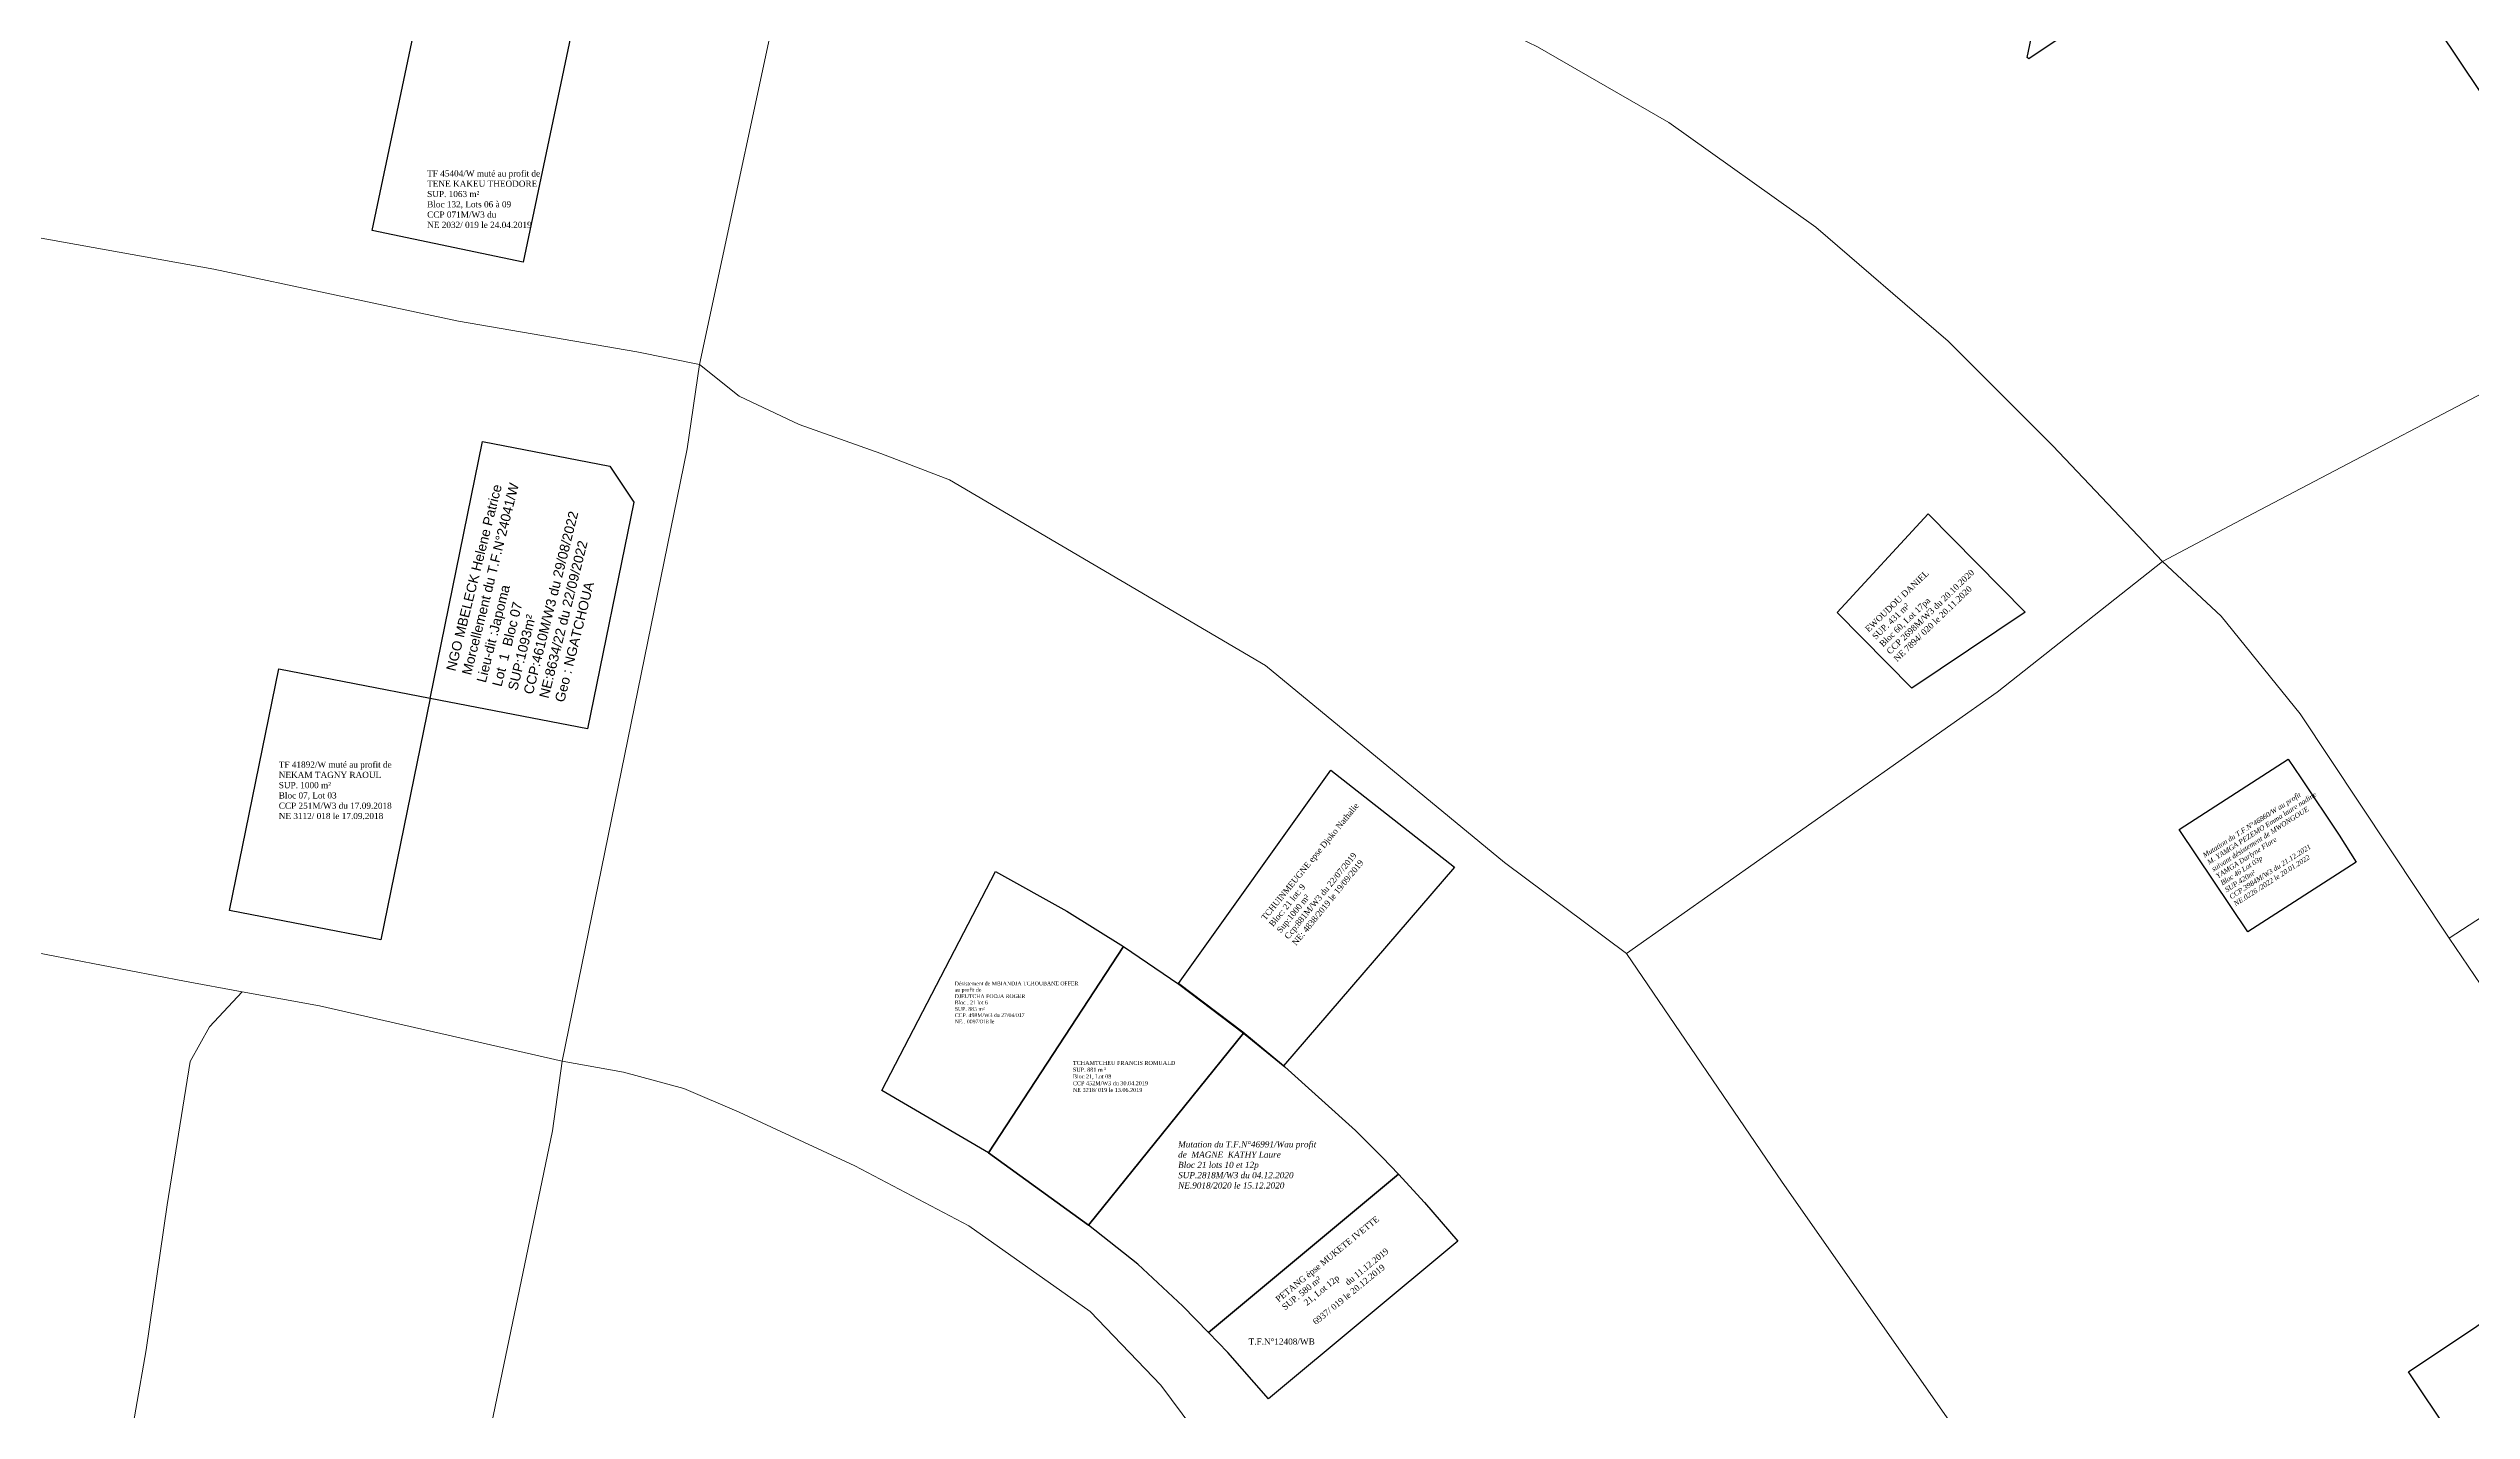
# Model space of a CAD drawing. Header units: millimetres. Extents: x 587399 to 927168, y 438565 to 1444955.
# Drawn here: x 591409.8 to 591802.8, y 443636.3 to 443857.1 of the extents above; entities that cross this region are included whole.
import ezdxf

# ---------------------------------------------------------------- set-up
doc = ezdxf.new("R2010")
doc.units = ezdxf.units.MM
doc.header["$LTSCALE"] = 2
for name, color, linetype in [('end maj 26 02 2021', 7, 'Continuous'), ('MAJ AOUT 2021', 7, 'Continuous'), ('MAJ JAN 2022', 1, 'Continuous'), ('Parcelle MAJ', 6, 'Continuous')]:
    doc.layers.add(name, color=color, linetype=linetype)
doc.layers.add('MAJ APRES LE 13.01.2023', color=222, linetype='Continuous', lineweight=30)
doc.layers.add('Roads_others', color=24, linetype='Continuous', lineweight=9)
doc.styles.get("Standard").update_dxf_attribs({"font": 'arial.ttf'})
doc.styles.add('Times 1.0', font='times.ttf', dxfattribs={"width": 0.99, "height": 1})

msp = doc.modelspace()

# ---------------------------------------------------------------- linework, layer by layer
msp.add_line((591820.776, 443825.288), (591767.956, 443904.244))
at = {"flags": 128}
for points in [[(591740.388, 443901.607), (591758.809, 443874.07), (591730.966, 443855.446), (591730.713, 443855.664)], [(591825.793, 443664.755), (591839.431, 443644.391), (591806.184, 443622.151), (591792.562, 443642.515)]]:
    msp.add_lwpolyline(points, close=True, dxfattribs=at)
at = {"layer": 'end maj 26 02 2021', "color": 150, "lineweight": -3}
msp.add_line((591562.26, 443678.04), (591578.466, 443666.32), dxfattribs=at)
msp.add_line((591562.26, 443678.04), (591578.466, 443666.32), dxfattribs=at)
msp.add_line((591562.26, 443678.04), (591578.466, 443666.32), dxfattribs=at)
msp.add_line((591562.26, 443678.04), (591578.466, 443666.32), dxfattribs=at)
at = {"layer": 'end maj 26 02 2021', "color": 3, "lineweight": -3, "flags": 128}
for points in [[(591471.04, 443869.22), (591495.52, 443864.07), (591486.76, 443822.48), (591462.3, 443827.62)], [(591471.04, 443869.22), (591495.52, 443864.07), (591486.76, 443822.48), (591462.3, 443827.62)], [(591471.04, 443869.22), (591495.52, 443864.07), (591486.76, 443822.48), (591462.3, 443827.62)], [(591471.04, 443869.22), (591495.52, 443864.07), (591486.76, 443822.48), (591462.3, 443827.62)], [(591447.137, 443756.516), (591471.683, 443751.762), (591463.678, 443712.569), (591439.133, 443717.323)], [(591447.137, 443756.516), (591471.683, 443751.762), (591463.678, 443712.569), (591439.133, 443717.323)], [(591447.137, 443756.516), (591471.683, 443751.762), (591463.678, 443712.569), (591439.133, 443717.323)], [(591447.137, 443756.516), (591471.683, 443751.762), (591463.678, 443712.569), (591439.133, 443717.323)], [(591603.57, 443697.47), (591610.279, 443692.006), (591621.762, 443681.682), (591626.156, 443677.315), (591628.715, 443674.565), (591597.898, 443648.901), (591593.757, 443653.174), (591586.47, 443659.972), (591578.466, 443666.32)], [(591603.57, 443697.47), (591610.279, 443692.006), (591621.762, 443681.682), (591626.156, 443677.315), (591628.715, 443674.565), (591597.898, 443648.901), (591593.757, 443653.174), (591586.47, 443659.972), (591578.466, 443666.32)], [(591603.57, 443697.47), (591610.279, 443692.006), (591621.762, 443681.682), (591626.156, 443677.315), (591628.715, 443674.565), (591597.898, 443648.901), (591593.757, 443653.174), (591586.47, 443659.972), (591578.466, 443666.32)], [(591603.57, 443697.47), (591610.279, 443692.006), (591621.762, 443681.682), (591626.156, 443677.315), (591628.715, 443674.565), (591597.898, 443648.901), (591593.757, 443653.174), (591586.47, 443659.972), (591578.466, 443666.32)], [(591628.715, 443674.565), (591632.967, 443669.993), (591638.364, 443663.732), (591607.628, 443638.134), (591601.039, 443645.66), (591597.898, 443648.901)], [(591628.715, 443674.565), (591632.967, 443669.993), (591638.364, 443663.732), (591607.628, 443638.134), (591601.039, 443645.66), (591597.898, 443648.901)], [(591628.715, 443674.565), (591632.967, 443669.993), (591638.364, 443663.732), (591607.628, 443638.134), (591601.039, 443645.66), (591597.898, 443648.901)], [(591628.715, 443674.565), (591632.967, 443669.993), (591638.364, 443663.732), (591607.628, 443638.134), (591601.039, 443645.66), (591597.898, 443648.901)]]:
    msp.add_lwpolyline(points, close=True, dxfattribs=at)
at = {"layer": 'end maj 26 02 2021', "color": 150, "lineweight": -3, "flags": 128}
for points in [[(591714.643, 443781.686), (591730.37, 443765.71), (591711.973, 443753.403), (591699.9, 443765.654)], [(591714.643, 443781.686), (591730.37, 443765.71), (591711.973, 443753.403), (591699.9, 443765.654)], [(591714.643, 443781.686), (591730.37, 443765.71), (591711.973, 443753.403), (591699.9, 443765.654)], [(591714.643, 443781.686), (591730.37, 443765.71), (591711.973, 443753.403), (591699.9, 443765.654)], [(591584.16, 443711.51), (591593.12, 443705.39), (591603.57, 443697.47), (591578.466, 443666.32), (591562.259, 443678.039)], [(591584.16, 443711.51), (591593.12, 443705.39), (591603.57, 443697.47), (591578.466, 443666.32), (591562.259, 443678.039)], [(591584.16, 443711.51), (591593.12, 443705.39), (591603.57, 443697.47), (591578.466, 443666.32), (591562.259, 443678.039)], [(591584.16, 443711.51), (591593.12, 443705.39), (591603.57, 443697.47), (591578.466, 443666.32), (591562.259, 443678.039)]]:
    msp.add_lwpolyline(points, close=True, dxfattribs=at)
at = {"layer": 'end maj 26 02 2021', "color": 150}
for points in [[(591617.773, 443740.097), (591637.822, 443724.353), (591610.109, 443692.142), (591603.498, 443697.618), (591593.045, 443705.532)], [(591617.773, 443740.097), (591637.822, 443724.353), (591610.109, 443692.142), (591603.498, 443697.618), (591593.045, 443705.532)], [(591617.773, 443740.097), (591637.822, 443724.353), (591610.109, 443692.142), (591603.498, 443697.618), (591593.045, 443705.532)], [(591617.773, 443740.097), (591637.822, 443724.353), (591610.109, 443692.142), (591603.498, 443697.618), (591593.045, 443705.532)], [(591563.39, 443723.66), (591574.95, 443717.24), (591584.16, 443711.51), (591562.26, 443678.04), (591544.93, 443688.18)], [(591563.39, 443723.66), (591574.95, 443717.24), (591584.16, 443711.51), (591562.26, 443678.04), (591544.93, 443688.18)], [(591563.39, 443723.66), (591574.95, 443717.24), (591584.16, 443711.51), (591562.26, 443678.04), (591544.93, 443688.18)], [(591563.39, 443723.66), (591574.95, 443717.24), (591584.16, 443711.51), (591562.26, 443678.04), (591544.93, 443688.18)]]:
    msp.add_lwpolyline(points, close=True, dxfattribs=at)
at = {"layer": 'end maj 26 02 2021', "color": 150, "lineweight": -3, "flags": 128}
msp.add_lwpolyline([(591603.57, 443697.47), (591610.279, 443692.006), (591621.762, 443681.682)], dxfattribs=at)
msp.add_lwpolyline([(591603.57, 443697.47), (591610.279, 443692.006), (591621.762, 443681.682)], dxfattribs=at)
msp.add_lwpolyline([(591603.57, 443697.47), (591610.279, 443692.006), (591621.762, 443681.682)], dxfattribs=at)
msp.add_lwpolyline([(591603.57, 443697.47), (591610.279, 443692.006), (591621.762, 443681.682)], dxfattribs=at)
at = {"layer": 'MAJ AOUT 2021', "color": 3, "lineweight": -3, "flags": 128}
msp.add_lwpolyline([(591773.014, 443741.856), (591775.074, 443738.873), (591781.268, 443729.537), (591784.067, 443725.185), (591766.504, 443713.887), (591755.365, 443730.502)], close=True, dxfattribs=at)
msp.add_lwpolyline([(591773.014, 443741.856), (591775.074, 443738.873), (591781.268, 443729.537), (591784.067, 443725.185), (591766.504, 443713.887), (591755.365, 443730.502)], close=True, dxfattribs=at)
at = {"layer": 'MAJ APRES LE 13.01.2023', "flags": 128}
msp.add_lwpolyline([(591825.793, 443664.755), (591839.431, 443644.391), (591806.184, 443622.151), (591792.562, 443642.515)], close=True, dxfattribs=at)
msp.add_lwpolyline([(591825.793, 443664.755), (591839.431, 443644.391), (591806.184, 443622.151), (591792.562, 443642.515)], close=True, dxfattribs=at)
at = {"layer": 'Parcelle MAJ', "lineweight": 30, "flags": 128}
msp.add_lwpolyline([(591480.189, 443793.404), (591500.808, 443789.411), (591504.716, 443783.561), (591497.211, 443746.818), (591471.693, 443751.735)], close=True, dxfattribs=at)
at = {"layer": 'Roads_others'}
for points in [[(591515.38, 443805.866), (591530.22, 443875.249), (591534.246, 443901.287), (591522.674, 443905.023), (591507.172, 443909.053), (591487.851, 443914.152), (591471.684, 443917.131), (591443.815, 443920.972), (591435.642, 443923.043), (591428.311, 443927.778), (591424.474, 443934.263), (591423.489, 443941.812), (591424.38, 443950.745), (591431.123, 443978.709), (591441.645, 444025.161), (591447.498, 444055.855), (591453.65, 444087.72), (591458.971, 444116.656)], [(591752.619, 443773.914), (591734.882, 443792.678), (591717.902, 443809.663), (591696.435, 443828.136), (591672.605, 443845.114), (591651.3, 443857.363), (591630.885, 443867.258), (591609.295, 443876.257), (591585.762, 443884.657), (591564.617, 443892.186), (591546.438, 443898.082), (591534.246, 443901.287)], [(591665.736, 443710.383), (591725.841, 443752.739), (591752.619, 443773.914), (591766.311, 443781.168), (591817.817, 443808.227), (591827.182, 443813.178), (591841.307, 443819.703), (591848.83, 443823.702), (591855.22, 443828.583), (591875.416, 443848.336), (591886.864, 443857.026), (591914.498, 443876.566)], [(591363.108, 443831.824), (591370.912, 443831.721), (591380.782, 443831.145), (591392.296, 443829.222), (591408.008, 443826.485), (591436.611, 443821.318), (591476.285, 443812.923), (591505.22, 443807.923), (591515.38, 443805.866)], [(591515.38, 443805.866), (591513.363, 443792.222), (591493.102, 443692.897), (591491.526, 443681.609), (591463.387, 443546.205), (591451.982, 443494.402), (591448.309, 443471.161), (591443.13, 443443.066), (591436.475, 443415.069), (591427.916, 443381.587), (591422.663, 443361.849), (591418.382, 443346.268), (591415.239, 443336.46), (591394.265, 443339.843), (591360.198, 443347.216), (591345.875, 443349.512), (591305.212, 443358.414), (591295.34, 443360.571), (591285.769, 443362.662), (591254.068, 443368.699), (591237.512, 443371.468), (591220.658, 443373.939), (591207.411, 443376.435)], [(591515.38, 443805.866), (591521.824, 443800.743), (591531.51, 443796.165), (591544.758, 443791.447), (591555.931, 443787.169), (591607.184, 443757.052), (591645.927, 443725.143), (591665.736, 443710.383), (591690.941, 443673.287), (591732.387, 443614.164), (591739.358, 443604.144), (591762.205, 443571.313), (591774.213, 443552.465), (591784.723, 443534.059), (591819.769, 443480.114), (591852.121, 443434.745), (591881.79, 443396.471), (591888.202, 443390.121), (591893.116, 443383.172), (591898.109, 443374.168), (591904.15, 443361.372), (591910.268, 443350.025), (591922.914, 443326.956)], [(591752.619, 443773.914), (591762.164, 443765.046), (591774.98, 443749.24), (591799.141, 443712.883), (591835.074, 443659.901), (591849.686, 443636.171), (591858.636, 443622.87), (591866.526, 443614.753), (591897.545, 443569.824), (591918.014, 443539.047), (591965.988, 443469.03), (591972.994, 443457.496), (591991.484, 443429.569), (592015.04, 443387.894)], [(591799.141, 443712.883), (591823.093, 443728.428), (591858.539, 443751.469)], [(591386.064, 443712.467), (591391.414, 443713.655), (591431.842, 443705.858), (591441.191, 443704.165), (591453.738, 443701.878), (591493.102, 443692.897)], [(591402.216, 443558.967), (591409.484, 443583.67), (591417.208, 443609.115), (591422.252, 443626.874), (591425.652, 443646.101), (591429.059, 443669.618), (591431.574, 443685.44), (591432.754, 443692.837), (591435.879, 443698.467), (591441.191, 443704.165)], [(591493.102, 443692.897), (591503.029, 443691.139), (591512.856, 443688.484), (591521.797, 443684.646), (591540.567, 443675.943), (591559.039, 443666.2), (591578.703, 443652.313), (591590.172, 443640.353), (591598.676, 443628.975)]]:
    msp.add_lwpolyline(points, dxfattribs=at)

# ---------------------------------------------------------------- texts
at = {"color": 2, "insert": (591474.108, 443755.837), "char_height": 1.57062, "width": 99.19124, "attachment_point": 1, "rotation": 75.93841}
msp.add_mtext('{\\C7; NGO MBELECK Helene Patrice\\P} {\\C1;Morcellement du T.F.N°24041/W\\P\\C7;Lieu-dit :Japoma\\PLot  1  Bloc 07\\PSUP:1093m²\\PCCP:4610M/W3 du 29/08/2022\\PNE:8634/22 du 22/09/2022\\P\\C1;Geo : NGATCHOUA}', dxfattribs=at)
at = {"layer": 'end maj 26 02 2021', "color": 150, "linetype": 'ByBlock', "lineweight": -3, "ltscale": 0.0014, "attachment_point": 1, "style": 'Times 1.0'}
for s, insert, char_height, width in [('{\\fTimes New Roman|b0|i0|c186|p18;\\C1;TF 45404/W muté au profit de\\C256;\\PTENE KAKEU THEODORE\\PSUP. 1063 m²\\PBloc 132, Lots 06 à 09\\PCCP 071M/W3 du \\PNE 20\\fTimes New Roman|b0|i0|c0|p18;32\\fTimes New Roman|b0|i0|c186|p18;/ 019 le 24.04.2019}', (591471.2, 443837.358), 1, 48.70914), ('{\\fTimes New Roman|b0|i0|c186|p18;\\C1;TF 45404/W muté au profit de\\C256;\\PTENE KAKEU THEODORE\\PSUP. 1063 m²\\PBloc 132, Lots 06 à 09\\PCCP 071M/W3 du \\PNE 20\\fTimes New Roman|b0|i0|c0|p18;32\\fTimes New Roman|b0|i0|c186|p18;/ 019 le 24.04.2019}', (591471.2, 443837.358), 1, 48.70914), ('{\\fTimes New Roman|b0|i0|c186|p18;\\C1;TF 45404/W muté au profit de\\C256;\\PTENE KAKEU THEODORE\\PSUP. 1063 m²\\PBloc 132, Lots 06 à 09\\PCCP 071M/W3 du \\PNE 20\\fTimes New Roman|b0|i0|c0|p18;32\\fTimes New Roman|b0|i0|c186|p18;/ 019 le 24.04.2019}', (591471.2, 443837.358), 1, 48.70914), ('{\\fTimes New Roman|b0|i0|c186|p18;\\C1;TF 45404/W muté au profit de\\C256;\\PTENE KAKEU THEODORE\\PSUP. 1063 m²\\PBloc 132, Lots 06 à 09\\PCCP 071M/W3 du \\PNE 20\\fTimes New Roman|b0|i0|c0|p18;32\\fTimes New Roman|b0|i0|c186|p18;/ 019 le 24.04.2019}', (591471.2, 443837.358), 1, 48.70914), ('{\\C1;TF 41892/W muté au profit de\\C256;\\PNEKAM TAGNY RAOUL\\PSUP. 1000 m²\\PBloc 07, Lot 03\\PCCP 251M/W3 du 17.09.2018\\PNE 3112/ 018 le 17.09.2018}', (591447.133, 443741.503), 1, 96.59768), ('{\\C1;TF 41892/W muté au profit de\\C256;\\PNEKAM TAGNY RAOUL\\PSUP. 1000 m²\\PBloc 07, Lot 03\\PCCP 251M/W3 du 17.09.2018\\PNE 3112/ 018 le 17.09.2018}', (591447.133, 443741.503), 1, 96.59768), ('{\\C1;TF 41892/W muté au profit de\\C256;\\PNEKAM TAGNY RAOUL\\PSUP. 1000 m²\\PBloc 07, Lot 03\\PCCP 251M/W3 du 17.09.2018\\PNE 3112/ 018 le 17.09.2018}', (591447.133, 443741.503), 1, 96.59768), ('{\\C1;TF 41892/W muté au profit de\\C256;\\PNEKAM TAGNY RAOUL\\PSUP. 1000 m²\\PBloc 07, Lot 03\\PCCP 251M/W3 du 17.09.2018\\PNE 3112/ 018 le 17.09.2018}', (591447.133, 443741.503), 1, 96.59768), ('{\\C256;TCHAMTCHEU FRANCIS ROMUALD\\PSUP. 881 m ²\\PBloc 21, Lot 08\\PCCP 452M/W3 du 30.04.2019\\PNE 3218/ 019 le 13.06.2019}', (591575.925, 443692.954), 0.65732, 34.22731), ('{\\C256;TCHAMTCHEU FRANCIS ROMUALD\\PSUP. 881 m ²\\PBloc 21, Lot 08\\PCCP 452M/W3 du 30.04.2019\\PNE 3218/ 019 le 13.06.2019}', (591575.925, 443692.954), 0.65732, 34.22731), ('{\\C256;TCHAMTCHEU FRANCIS ROMUALD\\PSUP. 881 m ²\\PBloc 21, Lot 08\\PCCP 452M/W3 du 30.04.2019\\PNE 3218/ 019 le 13.06.2019}', (591575.925, 443692.954), 0.65732, 34.22731), ('{\\C256;TCHAMTCHEU FRANCIS ROMUALD\\PSUP. 881 m ²\\PBloc 21, Lot 08\\PCCP 452M/W3 du 30.04.2019\\PNE 3218/ 019 le 13.06.2019}', (591575.925, 443692.954), 0.65732, 34.22731), ('{\\fTimes New Roman|b0|i1|c0|p18;\\C1;Mutation du T.F.N°46991/Wau profit de\\C7;  MAGNE  KATHY Laure\\PBloc 21 lots 10 et 12p\\PSUP.2818M/W3 du 04.12.2020\\PNE.9018/2020 le 15.12.2020}', (591592.989, 443679.927), 1, 22.92573), ('{\\fTimes New Roman|b0|i1|c0|p18;\\C1;Mutation du T.F.N°46991/Wau profit de\\C7;  MAGNE  KATHY Laure\\PBloc 21 lots 10 et 12p\\PSUP.2818M/W3 du 04.12.2020\\PNE.9018/2020 le 15.12.2020}', (591592.989, 443679.927), 1, 22.92573), ('{\\fTimes New Roman|b0|i1|c0|p18;\\C1;Mutation du T.F.N°46991/Wau profit de\\C7;  MAGNE  KATHY Laure\\PBloc 21 lots 10 et 12p\\PSUP.2818M/W3 du 04.12.2020\\PNE.9018/2020 le 15.12.2020}', (591592.989, 443679.927), 1, 22.92573), ('{\\fTimes New Roman|b0|i1|c0|p18;\\C1;Mutation du T.F.N°46991/Wau profit de\\C7;  MAGNE  KATHY Laure\\PBloc 21 lots 10 et 12p\\PSUP.2818M/W3 du 04.12.2020\\PNE.9018/2020 le 15.12.2020}', (591592.989, 443679.927), 1, 22.92573), ('{\\fTimes New Roman|b0|i0|c186|p18;\\C1;T.F.N°\\fTimes New Roman|b0|i0|c0|p18;12408\\fTimes New Roman|b0|i0|c186|p18;/W\\fTimes New Roman|b0|i0|c0|p18;B}', (591604.426, 443647.951), 1, 20.66427), ('{\\fTimes New Roman|b0|i0|c186|p18;\\C1;T.F.N°\\fTimes New Roman|b0|i0|c0|p18;12408\\fTimes New Roman|b0|i0|c186|p18;/W\\fTimes New Roman|b0|i0|c0|p18;B}', (591604.426, 443647.951), 1, 20.66427), ('{\\fTimes New Roman|b0|i0|c186|p18;\\C1;T.F.N°\\fTimes New Roman|b0|i0|c0|p18;12408\\fTimes New Roman|b0|i0|c186|p18;/W\\fTimes New Roman|b0|i0|c0|p18;B}', (591604.426, 443647.951), 1, 20.66427), ('{\\fTimes New Roman|b0|i0|c186|p18;\\C1;T.F.N°\\fTimes New Roman|b0|i0|c0|p18;12408\\fTimes New Roman|b0|i0|c186|p18;/W\\fTimes New Roman|b0|i0|c0|p18;B}', (591604.426, 443647.951), 1, 20.66427)]:
    msp.add_mtext(s, dxfattribs=dict(at, insert=insert, char_height=char_height, width=width))
at = {"layer": 'end maj 26 02 2021', "color": 150, "linetype": 'ByBlock', "lineweight": -3, "ltscale": 0.0014, "char_height": 1, "attachment_point": 1, "style": 'Times 1.0'}
for s, insert, width, rotation in [('{\\fTimes New Roman|b0|i0|c186|p18;\\C256;EWOUDOU DANIEL\\PSUP. 431 m²\\PBloc 60, Lot 17pa\\PCCP 2698M/W3 du 20.10.2020\\PNE 7894/ 020 le 20.11.2020}', (591704.298, 443763.132), 45.13357, 43.92277), ('{\\fTimes New Roman|b0|i0|c186|p18;\\C256;EWOUDOU DANIEL\\PSUP. 431 m²\\PBloc 60, Lot 17pa\\PCCP 2698M/W3 du 20.10.2020\\PNE 7894/ 020 le 20.11.2020}', (591704.298, 443763.132), 45.13357, 43.92277), ('{\\fTimes New Roman|b0|i0|c186|p18;\\C256;EWOUDOU DANIEL\\PSUP. 431 m²\\PBloc 60, Lot 17pa\\PCCP 2698M/W3 du 20.10.2020\\PNE 7894/ 020 le 20.11.2020}', (591704.298, 443763.132), 45.13357, 43.92277), ('{\\fTimes New Roman|b0|i0|c186|p18;\\C256;EWOUDOU DANIEL\\PSUP. 431 m²\\PBloc 60, Lot 17pa\\PCCP 2698M/W3 du 20.10.2020\\PNE 7894/ 020 le 20.11.2020}', (591704.298, 443763.132), 45.13357, 43.92277), ('{\\C0;PETANG épse MUKETE IVETTE\\PSUP. 580 m²\\PBloc 21, Lot 12p\\PCCP 1231M/W3 du 11.12.2019\\PNE 6937/ 019 le 20.12.2019}', (591608.662, 443654.548), 49.46967, 39.14172), ('{\\C0;PETANG épse MUKETE IVETTE\\PSUP. 580 m²\\PBloc 21, Lot 12p\\PCCP 1231M/W3 du 11.12.2019\\PNE 6937/ 019 le 20.12.2019}', (591608.662, 443654.548), 49.46967, 39.14172), ('{\\C0;PETANG épse MUKETE IVETTE\\PSUP. 580 m²\\PBloc 21, Lot 12p\\PCCP 1231M/W3 du 11.12.2019\\PNE 6937/ 019 le 20.12.2019}', (591608.662, 443654.548), 49.46967, 39.14172), ('{\\C0;PETANG épse MUKETE IVETTE\\PSUP. 580 m²\\PBloc 21, Lot 12p\\PCCP 1231M/W3 du 11.12.2019\\PNE 6937/ 019 le 20.12.2019}', (591608.662, 443654.548), 49.46967, 39.14172)]:
    msp.add_mtext(s, dxfattribs=dict(at, insert=insert, width=width, rotation=rotation))
at = {"layer": 'end maj 26 02 2021', "attachment_point": 1}
for s, width, heights, insert, char_height, rotation in [('{\\fTimes New Roman|b0|i0|c0|p18;TCHUINMEUGNE epse Djoko Nathalie\\PBloc: 21 lot: 9\\PSup:1000 m²\\PCcp:881M/W3 du 22/07/2019\\PNE: 4838/2019 le 19/09/2019}', 139.38093, [32.308], (591606.392, 443716.27), 0.96664, 50.77614), ('{\\fTimes New Roman|b0|i0|c0|p18;TCHUINMEUGNE epse Djoko Nathalie\\PBloc: 21 lot: 9\\PSup:1000 m²\\PCcp:881M/W3 du 22/07/2019\\PNE: 4838/2019 le 19/09/2019}', 139.38093, [32.308], (591606.392, 443716.27), 0.96664, 50.77614), ('{\\fTimes New Roman|b0|i0|c0|p18;TCHUINMEUGNE epse Djoko Nathalie\\PBloc: 21 lot: 9\\PSup:1000 m²\\PCcp:881M/W3 du 22/07/2019\\PNE: 4838/2019 le 19/09/2019}', 139.38093, [32.308], (591606.392, 443716.27), 0.96664, 50.77614), ('{\\fTimes New Roman|b0|i0|c0|p18;TCHUINMEUGNE epse Djoko Nathalie\\PBloc: 21 lot: 9\\PSup:1000 m²\\PCcp:881M/W3 du 22/07/2019\\PNE: 4838/2019 le 19/09/2019}', 139.38093, [32.308], (591606.392, 443716.27), 0.96664, 50.77614), ('{\\fTimes New Roman|b0|i0|c0|p18;\\C1;Désistement de MBIANDJA TCHOUBANE OFFER\\Pau profit de\\C256;\\PDJEUTCHA FODJA ROGER\\PBloc . 21 lot 6\\PSUP. 885 m²\\PCCP. 498M/W3 du 27/04/017\\PNE . 0097/018 le  /01/018}', 213.3848, [49.178], (591556.758, 443705.8), 0.61545, 0.10874), ('{\\fTimes New Roman|b0|i0|c0|p18;\\C1;Désistement de MBIANDJA TCHOUBANE OFFER\\Pau profit de\\C256;\\PDJEUTCHA FODJA ROGER\\PBloc . 21 lot 6\\PSUP. 885 m²\\PCCP. 498M/W3 du 27/04/017\\PNE . 0097/018 le  /01/018}', 213.3848, [49.178], (591556.758, 443705.8), 0.61545, 0.10874), ('{\\fTimes New Roman|b0|i0|c0|p18;\\C1;Désistement de MBIANDJA TCHOUBANE OFFER\\Pau profit de\\C256;\\PDJEUTCHA FODJA ROGER\\PBloc . 21 lot 6\\PSUP. 885 m²\\PCCP. 498M/W3 du 27/04/017\\PNE . 0097/018 le  /01/018}', 213.3848, [49.178], (591556.758, 443705.8), 0.61545, 0.10874), ('{\\fTimes New Roman|b0|i0|c0|p18;\\C1;Désistement de MBIANDJA TCHOUBANE OFFER\\Pau profit de\\C256;\\PDJEUTCHA FODJA ROGER\\PBloc . 21 lot 6\\PSUP. 885 m²\\PCCP. 498M/W3 du 27/04/017\\PNE . 0097/018 le  /01/018}', 213.3848, [49.178], (591556.758, 443705.8), 0.61545, 0.10874)]:
    msp.add_mtext_dynamic_manual_height_columns(s, width=width, gutter_width=12.5, heights=heights, dxfattribs=dict(at, insert=insert, char_height=char_height, rotation=rotation))
at = {"layer": 'MAJ JAN 2022', "color": 7, "lineweight": -3, "insert": (591759.061, 443726.561), "char_height": 0.8, "width": 24.09913, "attachment_point": 1, "rotation": 32.59168}
msp.add_mtext('{\\fTimes New Roman|b0|i1|c0|p18;\\C1;Mutation du T.F.N°46860/W au profit\\P\\C7;M. YAMGA PEZEMO Emma laure nadine \\Psuivant désistement de MWONGOUE \\PYAMGA Darlyne Flore\\PBloc 46 Lot 03p\\PSUP.420m²\\PCCP.3984M/W3 du 21.12.2021 \\PNE.0226 /2022 le 20.01.2022}', dxfattribs=at)
msp.add_mtext('{\\fTimes New Roman|b0|i1|c0|p18;\\C1;Mutation du T.F.N°46860/W au profit\\P\\C7;M. YAMGA PEZEMO Emma laure nadine \\Psuivant désistement de MWONGOUE \\PYAMGA Darlyne Flore\\PBloc 46 Lot 03p\\PSUP.420m²\\PCCP.3984M/W3 du 21.12.2021 \\PNE.0226 /2022 le 20.01.2022}', dxfattribs=at)

doc.saveas('drawing.dxf')
